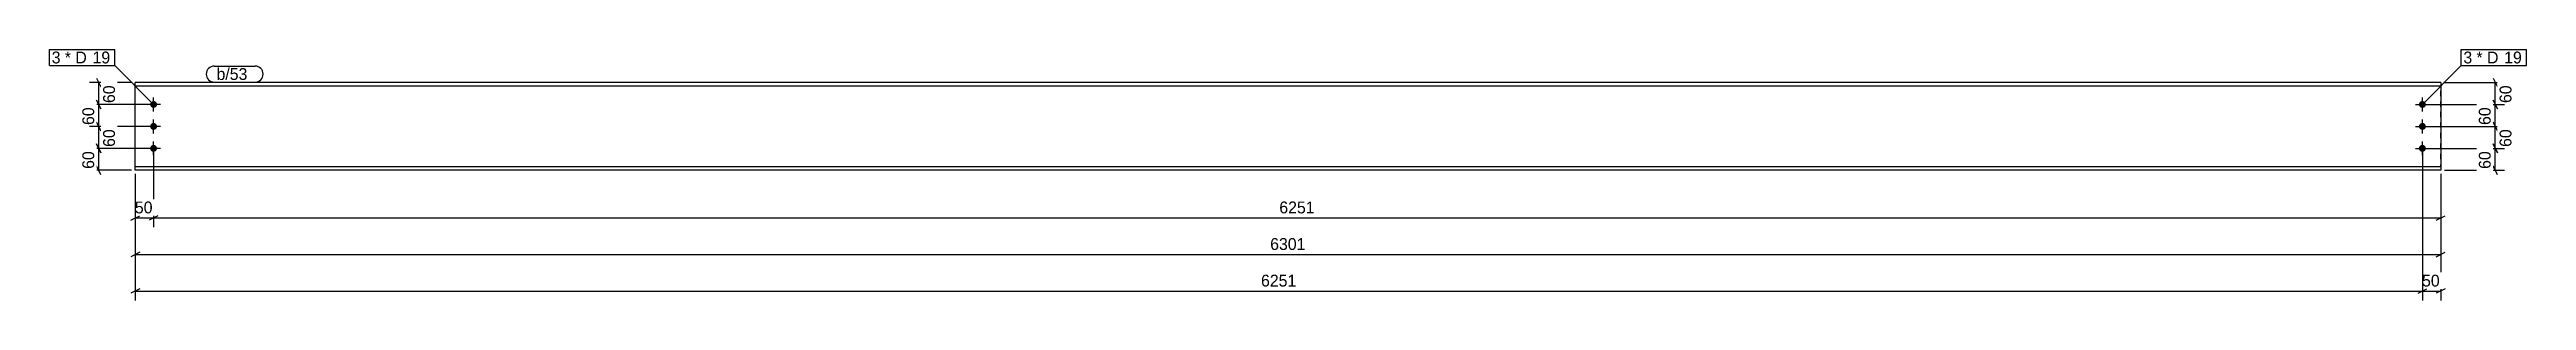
# Model space of a CAD drawing. Header units: millimetres. Extents: x 32 to 6802, y 32 to 718.
import ezdxf

# ---------------------------------------------------------------- set-up
doc = ezdxf.new("R2010")
doc.units = ezdxf.units.MM
doc.linetypes.add('DXK_LINE_DOT4', pattern=[0.9408, 0.4704, -0.4704])
doc.styles.add('Comic Sans MS', font='COMIC.TTF', dxfattribs={"height": 0.2})

msp = doc.modelspace()

# ---------------------------------------------------------------- hatches: boundary and pattern name
at = {"linetype": 'Continuous'}
for points in [[(306.9, 567.6, -1), (325.9, 567.6, -1)], [(6526.9, 567.6), (6526.7, 565.6), (6526.1, 563.7), (6525.1, 562), (6523.8, 560.5), (6522.2, 559.4), (6520.4, 558.6), (6518.4, 558.2), (6516.4, 558.2), (6514.5, 558.6), (6512.7, 559.4), (6511.1, 560.5), (6509.7, 562), (6508.7, 563.7), (6508.1, 565.6), (6507.9, 567.6), (6508.1, 569.6), (6508.7, 571.5), (6509.7, 573.2), (6511.1, 574.7), (6512.7, 575.8), (6514.5, 576.6), (6516.4, 577), (6518.4, 577), (6520.4, 576.6), (6522.2, 575.8), (6523.8, 574.7), (6525.1, 573.2), (6526.1, 571.5), (6526.7, 569.6)], [(306.9, 507.6, -1), (325.9, 507.6, -1)], [(6526.9, 507.6), (6526.7, 505.6), (6526.1, 503.7), (6525.1, 502), (6523.8, 500.5), (6522.2, 499.4), (6520.4, 498.6), (6518.4, 498.2), (6516.4, 498.2), (6514.5, 498.6), (6512.7, 499.4), (6511.1, 500.5), (6509.7, 502), (6508.7, 503.7), (6508.1, 505.6), (6507.9, 507.6), (6508.1, 509.6), (6508.7, 511.5), (6509.7, 513.2), (6511.1, 514.7), (6512.7, 515.8), (6514.5, 516.6), (6516.4, 517), (6518.4, 517), (6520.4, 516.6), (6522.2, 515.8), (6523.8, 514.7), (6525.1, 513.2), (6526.1, 511.5), (6526.7, 509.6)], [(306.9, 447.6, -1), (325.9, 447.6, -1)], [(6526.9, 447.6), (6526.7, 445.6), (6526.1, 443.7), (6525.1, 442), (6523.8, 440.5), (6522.2, 439.4), (6520.4, 438.6), (6518.4, 438.2), (6516.4, 438.2), (6514.5, 438.6), (6512.7, 439.4), (6511.1, 440.5), (6509.7, 442), (6508.7, 443.7), (6508.1, 445.6), (6507.9, 447.6), (6508.1, 449.6), (6508.7, 451.5), (6509.7, 453.2), (6511.1, 454.7), (6512.7, 455.8), (6514.5, 456.6), (6516.4, 457), (6518.4, 457), (6520.4, 456.6), (6522.2, 455.8), (6523.8, 454.7), (6525.1, 453.2), (6526.1, 451.5), (6526.7, 449.6)]]:
    msp.add_hatch(color=3, dxfattribs=at).paths.add_polyline_path(points)

# ---------------------------------------------------------------- linework, layer by layer
at = {"color": 8, "linetype": 'Continuous'}
for p, q in [((256.4, 627.6), (140.8, 627.6)), ((160.4, 639.6), (172.4, 615.6)), ((166.4, 567.6), (166.4, 627.6)), ((6577.4, 627.6), (6744.8, 627.6)), ((6710.4, 639.6), (6722.4, 615.6)), ((6716.4, 567.6), (6716.4, 627.6)), ((306.4, 567.6), (140.8, 567.6)), ((172.4, 555.6), (160.4, 579.6)), ((6527.4, 567.6), (6744.8, 567.6)), ((6722.4, 555.6), (6710.4, 579.6)), ((306.4, 507.6), (138, 507.6)), ((172.4, 495.6), (160.4, 519.6)), ((6527.4, 507.6), (6742, 507.6)), ((6722.4, 495.6), (6710.4, 519.6)), ((306.4, 447.6), (140.8, 447.6)), ((172.4, 435.6), (160.4, 459.6)), ((316.4, 437.6), (316.4, 232)), ((316.4, 437.6), (316.4, 232)), ((6517.4, 437.6), (6517.4, 32)), ((6527.4, 447.6), (6744.8, 447.6)), ((6722.4, 435.6), (6710.4, 459.6)), ((256.4, 387.6), (138, 387.6)), ((172.4, 375.6), (160.4, 399.6)), ((266.4, 377.6), (266.4, 232)), ((6567.4, 377.6), (6567.4, 232)), ((6567.4, 377.6), (6567.4, 132)), ((6567.4, 377.6), (6567.4, 32)), ((6577.4, 387.6), (6742, 387.6)), ((6722.4, 375.6), (6710.4, 399.6)), ((254.4, 251.6), (278.4, 263.6)), ((266.4, 257.6), (316.4, 257.6)), ((328.4, 263.6), (304.4, 251.6)), ((328.4, 263.6), (304.4, 251.6)), ((316.4, 257.6), (6567.4, 257.6)), ((6555.4, 251.6), (6579.4, 263.6)), ((278.4, 163.6), (254.4, 151.6)), ((266.4, 157.6), (6567.4, 157.6)), ((6555.4, 151.6), (6579.4, 163.6)), ((278.4, 63.6), (254.4, 51.6)), ((6505.4, 51.6), (6529.4, 63.6)), ((6517.4, 57.6), (6567.4, 57.6)), ((6579.4, 63.6), (6555.4, 51.6))]:
    msp.add_line(p, q, dxfattribs=at)
at = {"color": 7, "linetype": 'Continuous'}
for p, q in [((266.4, 387.6), (266.4, 627.6)), ((6567.4, 627.6), (266.4, 627.6)), ((6567.4, 617.8), (266.4, 617.8)), ((6567.4, 627.6), (6567.4, 617.8)), ((6567.4, 627.6), (6567.4, 617.8)), ((6567.4, 617.8), (6567.4, 397.4)), ((6567.4, 397.4), (266.4, 397.4)), ((6567.4, 387.6), (266.4, 387.6)), ((6567.4, 397.4), (6567.4, 387.6)), ((6567.4, 397.4), (6567.4, 387.6))]:
    msp.add_line(p, q, dxfattribs=at)
at = {"color": 7, "linetype": 'DXK_LINE_DOT4'}
for p, q in [((6567.4, 627.6), (6567.4, 627.6)), ((6567.4, 627.6), (6567.4, 627.6)), ((6567.4, 617.8), (6567.4, 617.8)), ((6567.4, 617.8), (6567.4, 617.8)), ((6567.4, 617.8), (6567.4, 617.8)), ((6567.4, 397.4), (6567.4, 617.8)), ((6567.4, 397.4), (6567.4, 397.4)), ((6567.4, 397.4), (6567.4, 397.4)), ((6567.4, 397.4), (6567.4, 397.4)), ((6567.4, 397.4), (6567.4, 397.4)), ((6567.4, 387.6), (6567.4, 387.6)), ((6567.4, 387.6), (6567.4, 387.6))]:
    msp.add_line(p, q, dxfattribs=at)
at = {"color": 3, "linetype": 'Continuous'}
for p, q in [((335.4, 567.6), (297.4, 567.6)), ((316.4, 548.6), (316.4, 586.6)), ((6498.4, 567.6), (6536.4, 567.6)), ((6517.4, 548.6), (6517.4, 586.6)), ((335.4, 507.6), (297.4, 507.6)), ((316.4, 488.6), (316.4, 526.6)), ((6498.4, 507.6), (6536.4, 507.6)), ((6517.4, 488.6), (6517.4, 526.6)), ((335.4, 447.6), (297.4, 447.6)), ((316.4, 428.6), (316.4, 466.6)), ((6498.4, 447.6), (6536.4, 447.6)), ((6517.4, 428.6), (6517.4, 466.6))]:
    msp.add_line(p, q, dxfattribs=at)

# ---------------------------------------------------------------- wipeouts: each hides what was drawn before it
at = {"color": 0}
for points in [[(64.1, 679.7), (64.1, 711.7), (38, 711.7), (38, 679.7)], [(6655.6, 679.7), (6655.6, 711.7), (6629.5, 711.7), (6629.5, 679.7)]]:
    msp.add_wipeout(points, dxfattribs=at)

# ---------------------------------------------------------------- next in the draw order: wipeouts: each hides what was drawn before it
for points in [[(64.1, 679.7), (64.1, 711.7), (38, 711.7), (38, 679.7)], [(6655.6, 679.7), (6655.6, 711.7), (6629.5, 711.7), (6629.5, 679.7)], [(217.2, 630.1), (172.4, 630.1), (172.4, 565.1), (217.2, 565.1)], [(587.7, 634.6), (587.7, 666.6), (488.4, 666.6), (488.4, 634.6)], [(6767.2, 630.1), (6722.4, 630.1), (6722.4, 565.1), (6767.2, 565.1)], [(323.9, 263.6), (323.9, 308.4), (258.9, 308.4), (258.9, 263.6)], [(3497, 263.6), (3497, 308.4), (3386.8, 308.4), (3386.8, 263.6)], [(3472, 163.6), (3472, 208.4), (3361.8, 208.4), (3361.8, 163.6)], [(6574.9, 63.6), (6574.9, 108.4), (6510, 108.4), (6510, 63.6)]]:
    msp.add_wipeout(points, dxfattribs=at)

# ---------------------------------------------------------------- next in the draw order: linework, layer by layer
at = {"color": 7, "linetype": 'Continuous'}
for p, q in [((32, 673.7), (32, 717.7)), ((6623.5, 673.7), (6623.5, 717.7)), ((6517.4, 567.6), (6623.5, 673.7))]:
    msp.add_line(p, q, dxfattribs=at)
at = {"color": 8, "linetype": 'Continuous'}
for p, q in [((306.4, 567.6), (138, 567.6)), ((160.4, 579.6), (172.4, 555.6)), ((166.4, 507.6), (166.4, 567.6)), ((6527.4, 567.6), (6742, 567.6)), ((6710.4, 579.6), (6722.4, 555.6)), ((6716.4, 507.6), (6716.4, 567.6)), ((6517.4, 437.6), (6517.4, 32)), ((266.4, 377.6), (266.4, 132)), ((266.4, 377.6), (266.4, 32)), ((266.4, 57.6), (6517.4, 57.6)), ((6505.4, 51.6), (6529.4, 63.6))]:
    msp.add_line(p, q, dxfattribs=at)

# ---------------------------------------------------------------- next in the draw order: texts
at = {"color": 3, "style": 'Comic Sans MS'}
for p in [(210.8, 571.5), (6760.8, 571.5)]:
    msp.add_text('60', height=32.38, rotation=90.00021, dxfattribs=at).set_placement(p)
for s, p in [('50', (265.3, 270)), ('6251', (3393.2, 270)), ('6301', (3368.2, 170)), ('50', (6516.4, 70))]:
    msp.add_text(s, height=32.38, dxfattribs=at).set_placement(p)

# ---------------------------------------------------------------- next in the draw order: wipeouts: each hides what was drawn before it
at = {"color": 0}
for points in [[(139.9, 679.7), (139.9, 711.7), (73.7, 711.7), (73.7, 679.7)], [(6731.3, 679.7), (6731.3, 711.7), (6665.2, 711.7), (6665.2, 679.7)], [(587.7, 634.6), (587.7, 666.6), (488.4, 666.6), (488.4, 634.6)]]:
    msp.add_wipeout(points, dxfattribs=at)

# ---------------------------------------------------------------- next in the draw order: linework, layer by layer
at = {"color": 7, "linetype": 'Continuous'}
for p, q in [((482.4, 672.6), (593.7, 672.6)), ((482.4, 628.6), (593.7, 628.6))]:
    msp.add_line(p, q, dxfattribs=at)
for centre, start, end in [((482.4, 650.6), 90, 270), ((593.7, 650.6), 270, 90)]:
    msp.add_arc(centre, 22, start, end, dxfattribs=at)

# ---------------------------------------------------------------- next in the draw order: texts
at = {"color": 3, "style": 'Comic Sans MS'}
msp.add_text('b/53', height=32.38, dxfattribs=at).set_placement((488.4, 634.6))

# ---------------------------------------------------------------- next in the draw order: wipeouts: each hides what was drawn before it
at = {"color": 0}
for points in [[(139.9, 679.7), (139.9, 711.7), (73.7, 711.7), (73.7, 679.7)], [(6731.3, 679.7), (6731.3, 711.7), (6665.2, 711.7), (6665.2, 679.7)], [(160.4, 570.1), (115.6, 570.1), (115.6, 505.1), (160.4, 505.1)], [(6710.4, 570.1), (6665.6, 570.1), (6665.6, 505.1), (6710.4, 505.1)], [(3447, 63.6), (3447, 108.4), (3336.8, 108.4), (3336.8, 63.6)]]:
    msp.add_wipeout(points, dxfattribs=at)

# ---------------------------------------------------------------- next in the draw order: linework, layer by layer
at = {"color": 8, "linetype": 'Continuous'}
for p, q in [((306.4, 507.6), (140.8, 507.6)), ((160.4, 519.6), (172.4, 495.6)), ((166.4, 447.6), (166.4, 507.6)), ((6527.4, 507.6), (6744.8, 507.6)), ((6710.4, 519.6), (6722.4, 495.6)), ((6716.4, 447.6), (6716.4, 507.6))]:
    msp.add_line(p, q, dxfattribs=at)

# ---------------------------------------------------------------- next in the draw order: texts
at = {"color": 3, "style": 'Comic Sans MS'}
for s, height, p in [('3', 32.4, (38, 679.7)), ('3', 32.4, (6629.5, 679.7)), ('6251', 32.38, (3343.2, 70))]:
    msp.add_text(s, height=height, dxfattribs=at).set_placement(p)
for p in [(154, 511.5), (6704, 511.5)]:
    msp.add_text('60', height=32.38, rotation=90.00021, dxfattribs=at).set_placement(p)

# ---------------------------------------------------------------- next in the draw order: wipeouts: each hides what was drawn before it
at = {"color": 0}
for points in [[(194.7, 679.7), (194.7, 711.7), (149.5, 711.7), (149.5, 679.7)], [(6786.2, 679.7), (6786.2, 711.7), (6740.9, 711.7), (6740.9, 679.7)]]:
    msp.add_wipeout(points, dxfattribs=at)

# ---------------------------------------------------------------- next in the draw order: wipeouts: each hides what was drawn before it
for points in [[(194.7, 679.7), (194.7, 711.7), (149.5, 711.7), (149.5, 679.7)], [(6786.2, 679.7), (6786.2, 711.7), (6740.9, 711.7), (6740.9, 679.7)], [(217.2, 510.1), (172.4, 510.1), (172.4, 445.1), (217.2, 445.1)], [(6767.2, 510.1), (6722.4, 510.1), (6722.4, 445.1), (6767.2, 445.1)]]:
    msp.add_wipeout(points, dxfattribs=at)

# ---------------------------------------------------------------- next in the draw order: linework, layer by layer
at = {"color": 7, "linetype": 'Continuous'}
for p, q in [((32, 717.7), (210.3, 717.7)), ((210.3, 673.7), (210.3, 717.7)), ((6623.5, 717.7), (6801.8, 717.7)), ((6801.8, 673.7), (6801.8, 717.7)), ((32, 673.7), (210.3, 673.7)), ((316.4, 567.6), (210.3, 673.7)), ((6623.5, 673.7), (6801.8, 673.7))]:
    msp.add_line(p, q, dxfattribs=at)
at = {"color": 8, "linetype": 'Continuous'}
for p, q in [((306.4, 447.6), (138, 447.6)), ((160.4, 459.6), (172.4, 435.6)), ((166.4, 387.6), (166.4, 447.6)), ((6527.4, 447.6), (6742, 447.6)), ((6710.4, 459.6), (6722.4, 435.6)), ((6716.4, 387.6), (6716.4, 447.6))]:
    msp.add_line(p, q, dxfattribs=at)

# ---------------------------------------------------------------- next in the draw order: texts
at = {"color": 3, "style": 'Comic Sans MS'}
for s, p in [('* D', (73.7, 679.7)), ('19', (149.5, 679.7)), ('* D', (6665.2, 679.7)), ('19', (6740.9, 679.7))]:
    msp.add_text(s, height=32.38, dxfattribs=at).set_placement(p)
for p in [(210.8, 451.5), (6760.8, 451.5)]:
    msp.add_text('60', height=32.38, rotation=90.00021, dxfattribs=at).set_placement(p)

# ---------------------------------------------------------------- next in the draw order: wipeouts: each hides what was drawn before it
at = {"color": 0}
for points in [[(160.4, 450.1), (115.6, 450.1), (115.6, 385.1), (160.4, 385.1)], [(6710.4, 450.1), (6665.6, 450.1), (6665.6, 385.1), (6710.4, 385.1)]]:
    msp.add_wipeout(points, dxfattribs=at)

# ---------------------------------------------------------------- next in the draw order: texts
at = {"color": 3, "style": 'Comic Sans MS'}
for p in [(154, 391.5), (6704, 391.5)]:
    msp.add_text('60', height=32.38, rotation=90.00021, dxfattribs=at).set_placement(p)

doc.saveas('drawing.dxf')
